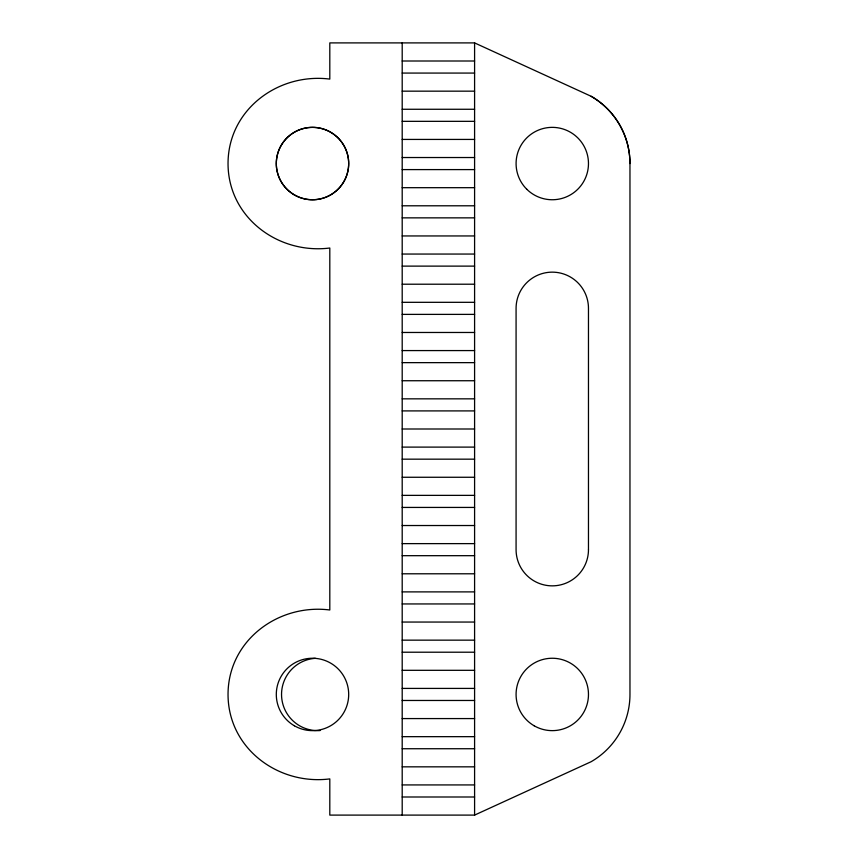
<?xml version="1.0" encoding="UTF-8"?>
<svg xmlns="http://www.w3.org/2000/svg" width="858" height="858" viewBox="0 0 858 858"><rect width="100%" height="100%" fill="white"/><g stroke="black" fill="none" stroke-linecap="round" stroke-linejoin="round"><path stroke-width="1.29" d="M474.592 815.1L591.119 761.722A77.681 77.681 0 0 0 629.965 694.444L629.965 163.556A77.681 77.681 0 0 0 591.119 96.278L474.592 42.9L329.804 42.9L329.804 79.097C278.174 72.555 228.067 109.706 228.035 163.556C228.067 217.406 278.174 254.558 329.804 248.016L329.804 609.984C278.174 603.442 228.067 640.594 228.035 694.444C228.067 748.294 278.174 785.445 329.804 778.903L329.804 815.1L474.592 815.1L474.592 42.9M402.198 61.004L474.592 61.004M402.198 73.069L474.592 73.069M402.198 91.162L474.592 91.162M402.198 109.266L474.592 109.266M402.198 121.332L474.592 121.332M402.198 139.425L474.592 139.425M402.198 157.529L474.592 157.529M402.198 169.594L474.592 169.594M402.198 187.688L474.592 187.688M402.198 205.791L474.592 205.791M402.198 217.857L474.592 217.857M402.198 235.95L474.592 235.95M402.198 254.054L474.592 254.054M402.198 266.119L474.592 266.119M402.198 284.212L474.592 284.212M402.198 302.316L474.592 302.316M402.198 314.382L474.592 314.382M402.198 332.475L474.592 332.475M402.198 350.579L474.592 350.579M402.198 362.644L474.592 362.644M402.198 380.738L474.592 380.738M402.198 398.841L474.592 398.841M402.198 410.907L474.592 410.907M402.198 429L474.592 429M402.198 447.104L474.592 447.104M402.198 459.169L474.592 459.169M402.198 477.262L474.592 477.262M402.198 495.366L474.592 495.366M402.198 507.432L474.592 507.432M402.198 525.525L474.592 525.525M402.198 543.629L474.592 543.629M402.198 555.684L474.592 555.684M402.198 573.788L474.592 573.788M402.198 591.891L474.592 591.891M402.198 603.946L474.592 603.946M402.198 622.05L474.592 622.05M402.198 640.154L474.592 640.154M402.198 652.209L474.592 652.209M402.198 670.312L474.592 670.312M402.198 688.416L474.592 688.416M402.198 700.471L474.592 700.471M402.198 718.575L474.592 718.575M402.198 736.668L474.592 736.668M402.198 748.734L474.592 748.734M402.198 766.837L474.592 766.837M402.198 784.931L474.592 784.931M402.198 796.996L474.592 796.996M402.198 42.9L402.198 815.1M591.119 96.278A77.681 77.681 0 0 1 629.965 163.556M320.098 730.566A36.197 36.197 0 0 1 281.617 696.803A36.197 36.197 0 0 1 315.379 658.322M588.47 549.656L588.47 308.344A36.197 36.197 0 0 0 552.273 272.147A36.197 36.197 0 0 0 516.076 308.344L516.076 549.656A36.197 36.197 0 0 0 552.273 585.853A36.197 36.197 0 0 0 588.47 549.656M526.683 189.146A36.197 36.197 0 0 0 587.237 172.93A36.197 36.197 0 0 0 542.91 128.593A36.197 36.197 0 0 0 526.683 189.146M534.18 725.793A36.197 36.197 0 0 0 588.47 694.444A36.197 36.197 0 0 0 534.18 663.095A36.197 36.197 0 0 0 534.18 725.793M294.401 725.793A36.197 36.197 0 0 0 348.691 694.444A36.197 36.197 0 0 0 294.401 663.095A36.197 36.197 0 0 0 294.401 725.793M294.401 194.905A36.197 36.197 0 0 0 348.691 163.556A36.197 36.197 0 0 0 294.401 132.207A36.197 36.197 0 0 0 294.401 194.905A36.197 36.197 0 0 0 348.691 163.556A36.197 36.197 0 0 0 294.401 132.207A36.197 36.197 0 0 0 294.401 194.905"/></g></svg>
